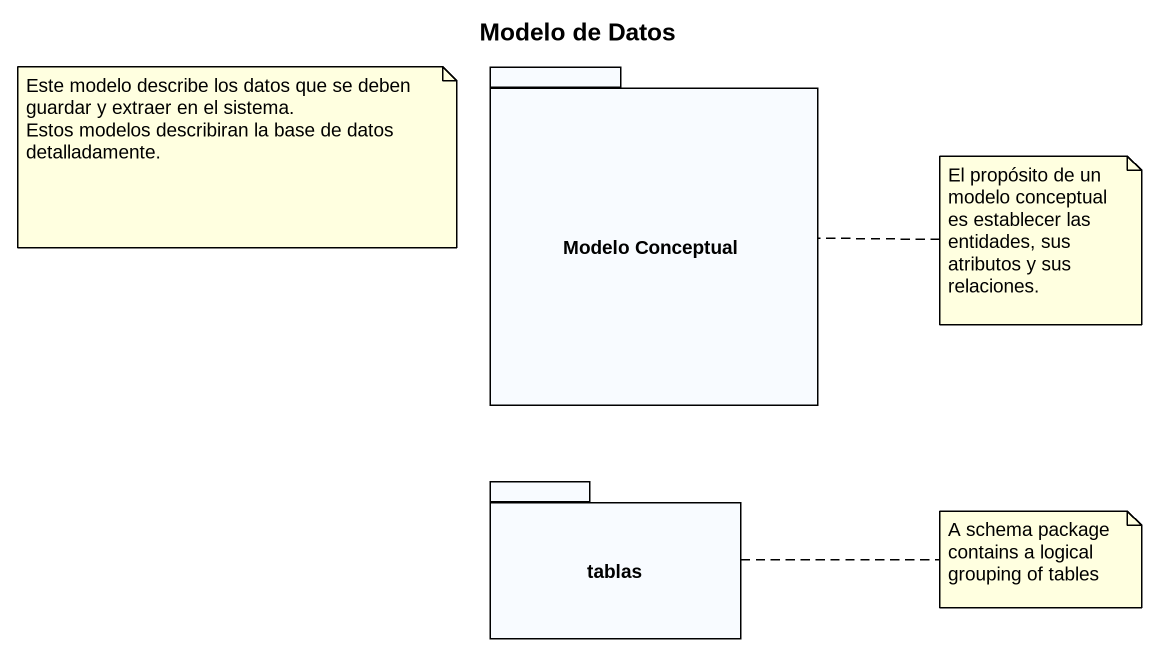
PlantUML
@startuml
title Modelo de Datos
package "Modelo Conceptual" as Modelo_Conceptual {
}
package tablas {
}
note as N1
  Este modelo describe los datos que se deben guardar y extraer en el sistema.
  Estos modelos describiran la base de datos detalladamente.
end note
note right of Modelo_Conceptual : El propósito de un modelo conceptual es establecer las entidades, sus atributos y sus relaciones.
note right of tablas : A schema package contains a logical grouping of tables
@enduml
